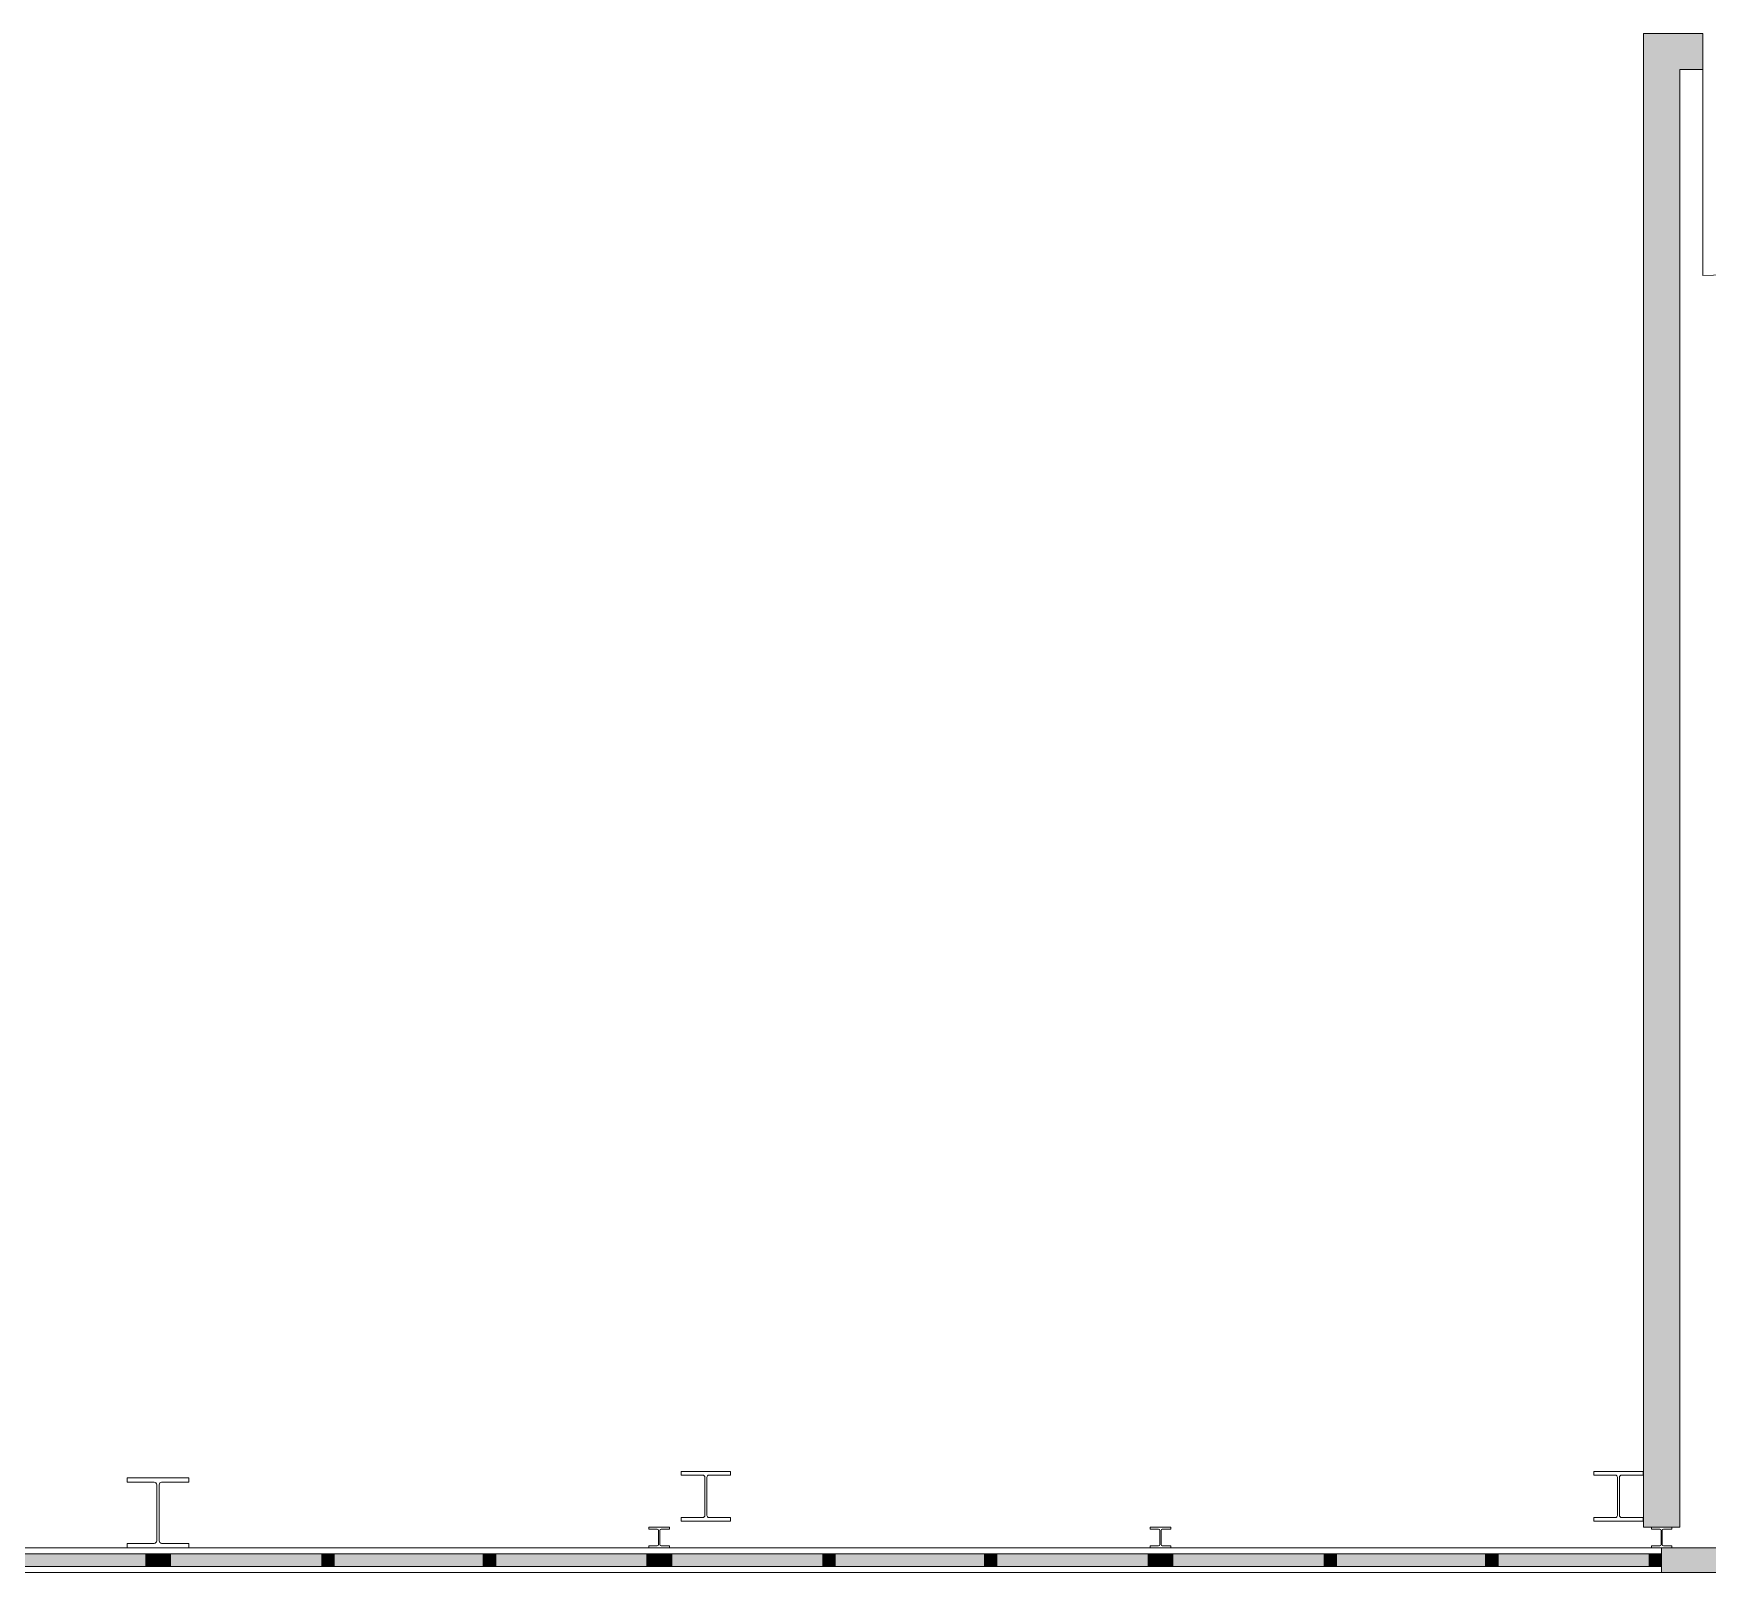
# Model space of a CAD drawing. Header units: inches. Extents: x 47334 to 154394, y 34687 to 85162.
# Drawn here: x 108720 to 116847, y 52652 to 60124 of the extents above; entities that cross this region are included whole.
import ezdxf

# ---------------------------------------------------------------- set-up
doc = ezdxf.new("R2010")
doc.units = ezdxf.units.IN
doc.header["$LTSCALE"] = 300
doc.header["$MEASUREMENT"] = 0
doc.linetypes.add('Wipeout_Contour', pattern=[1.01, 0.01, -1])
doc.layers.add('Grundebene', color=7, linetype='Continuous')

# ---------------------------------------------------------------- blocks, each defined once
blk = doc.blocks.new('Color_Area-2E4')
at = {"layer": 'Grundebene', "true_color": 0xffffff, "transparency": 33554687}
blk.add_hatch(color=7, dxfattribs=at).paths.add_polyline_path([(114191.1, 52681.7), (114191.1, 52741.7), (114251.1, 52741.7), (114251.1, 52681.7)], flags=0)
at = {"layer": 'Grundebene', "color": 18, "linetype": 'Wipeout_Contour', "lineweight": 13, "true_color": 0x000000}
for p, q in [((114191.1, 52681.7), (114191.1, 52741.7)), ((114191.1, 52741.7), (114251.1, 52741.7)), ((114251.1, 52681.7), (114191.1, 52681.7)), ((114251.1, 52741.7), (114251.1, 52681.7))]:
    blk.add_line(p, q, dxfattribs=at)
blk = doc.blocks.new('Color_Area-2EA')
at = {"layer": 'Grundebene', "true_color": 0xffffff, "transparency": 33554687}
blk.add_hatch(color=7, dxfattribs=at).paths.add_polyline_path([(116624.1, 52741.7), (116624.1, 52681.7), (116564.1, 52681.7), (116564.1, 52741.7)], flags=0)
at = {"layer": 'Grundebene', "color": 18, "linetype": 'Wipeout_Contour', "lineweight": 13, "true_color": 0x000000}
for p, q in [((116564.1, 52681.7), (116564.1, 52741.7)), ((116564.1, 52741.7), (116624.1, 52741.7)), ((116624.1, 52681.7), (116564.1, 52681.7)), ((116624.1, 52741.7), (116624.1, 52681.7))]:
    blk.add_line(p, q, dxfattribs=at)
blk = doc.blocks.new('Color_Area-2F0')
at = {"layer": 'Grundebene', "true_color": 0xffffff, "transparency": 33554687}
blk.add_hatch(color=7, dxfattribs=at).paths.add_polyline_path([(114985.4, 52681.7), (114251.1, 52681.7), (114251.1, 52741.7), (114985.4, 52741.7)], flags=0)
at = {"layer": 'Grundebene', "color": 18, "linetype": 'Wipeout_Contour', "lineweight": 13, "true_color": 0x000000}
for p, q in [((114251.1, 52681.7), (114251.1, 52741.7)), ((114251.1, 52741.7), (114985.4, 52741.7)), ((114985.4, 52681.7), (114251.1, 52681.7)), ((114985.4, 52741.7), (114985.4, 52681.7))]:
    blk.add_line(p, q, dxfattribs=at)
blk = doc.blocks.new('Color_Area-2F6')
at = {"layer": 'Grundebene', "true_color": 0xffffff, "transparency": 33554687}
blk.add_hatch(color=7, dxfattribs=at).paths.add_polyline_path([(115015.4, 52681.7), (114985.4, 52681.7), (114985.4, 52741.7), (115015.4, 52741.7)], flags=0)
at = {"layer": 'Grundebene', "color": 18, "linetype": 'Wipeout_Contour', "lineweight": 13, "true_color": 0x000000}
for p, q in [((114985.4, 52681.7), (114985.4, 52741.7)), ((114985.4, 52741.7), (115015.4, 52741.7)), ((115015.4, 52681.7), (114985.4, 52681.7)), ((115015.4, 52741.7), (115015.4, 52681.7))]:
    blk.add_line(p, q, dxfattribs=at)
blk = doc.blocks.new('Color_Area-2FC')
at = {"layer": 'Grundebene', "true_color": 0xffffff, "transparency": 33554687}
blk.add_hatch(color=7, dxfattribs=at).paths.add_polyline_path([(115769.7, 52681.7), (115045.4, 52681.7), (115045.4, 52741.7), (115769.7, 52741.7)], flags=0)
at = {"layer": 'Grundebene', "color": 18, "linetype": 'Wipeout_Contour', "lineweight": 13, "true_color": 0x000000}
for p, q in [((115045.4, 52681.7), (115045.4, 52741.7)), ((115045.4, 52741.7), (115769.7, 52741.7)), ((115769.7, 52681.7), (115045.4, 52681.7)), ((115769.7, 52741.7), (115769.7, 52681.7))]:
    blk.add_line(p, q, dxfattribs=at)
blk = doc.blocks.new('Color_Area-302')
at = {"layer": 'Grundebene', "true_color": 0xffffff, "transparency": 33554687}
blk.add_hatch(color=7, dxfattribs=at).paths.add_polyline_path([(115045.4, 52681.7), (115015.4, 52681.7), (115015.4, 52741.7), (115045.4, 52741.7)], flags=0)
at = {"layer": 'Grundebene', "color": 18, "linetype": 'Wipeout_Contour', "lineweight": 13, "true_color": 0x000000}
for p, q in [((115015.4, 52681.7), (115015.4, 52741.7)), ((115015.4, 52741.7), (115045.4, 52741.7)), ((115045.4, 52681.7), (115015.4, 52681.7)), ((115045.4, 52741.7), (115045.4, 52681.7))]:
    blk.add_line(p, q, dxfattribs=at)
blk = doc.blocks.new('Color_Area-308')
at = {"layer": 'Grundebene', "true_color": 0xffffff, "transparency": 33554687}
blk.add_hatch(color=7, dxfattribs=at).paths.add_polyline_path([(115799.7, 52681.7), (115769.7, 52681.7), (115769.7, 52741.7), (115799.7, 52741.7)], flags=0)
at = {"layer": 'Grundebene', "color": 18, "linetype": 'Wipeout_Contour', "lineweight": 13, "true_color": 0x000000}
for p, q in [((115769.7, 52681.7), (115769.7, 52741.7)), ((115769.7, 52741.7), (115799.7, 52741.7)), ((115799.7, 52681.7), (115769.7, 52681.7)), ((115799.7, 52741.7), (115799.7, 52681.7))]:
    blk.add_line(p, q, dxfattribs=at)
blk = doc.blocks.new('Color_Area-30E')
at = {"layer": 'Grundebene', "true_color": 0xffffff, "transparency": 33554687}
blk.add_hatch(color=7, dxfattribs=at).paths.add_polyline_path([(116564.1, 52681.7), (115829.7, 52681.7), (115829.7, 52741.7), (116564.1, 52741.7)], flags=0)
at = {"layer": 'Grundebene', "color": 18, "linetype": 'Wipeout_Contour', "lineweight": 13, "true_color": 0x000000}
for p, q in [((115829.7, 52681.7), (115829.7, 52741.7)), ((115829.7, 52741.7), (116564.1, 52741.7)), ((116564.1, 52681.7), (115829.7, 52681.7)), ((116564.1, 52741.7), (116564.1, 52681.7))]:
    blk.add_line(p, q, dxfattribs=at)
blk = doc.blocks.new('Color_Area-314')
at = {"layer": 'Grundebene', "true_color": 0xffffff, "transparency": 33554687}
blk.add_hatch(color=7, dxfattribs=at).paths.add_polyline_path([(115829.7, 52681.7), (115799.7, 52681.7), (115799.7, 52741.7), (115829.7, 52741.7)], flags=0)
at = {"layer": 'Grundebene', "color": 18, "linetype": 'Wipeout_Contour', "lineweight": 13, "true_color": 0x000000}
for p, q in [((115799.7, 52681.7), (115799.7, 52741.7)), ((115799.7, 52741.7), (115829.7, 52741.7)), ((115829.7, 52681.7), (115799.7, 52681.7)), ((115829.7, 52741.7), (115829.7, 52681.7))]:
    blk.add_line(p, q, dxfattribs=at)
blk = doc.blocks.new('Color_Area-33A')
at = {"layer": 'Grundebene', "true_color": 0xffffff, "transparency": 33554687}
blk.add_hatch(color=7, dxfattribs=at).paths.add_polyline_path([(111758.1, 52681.7), (111758.1, 52741.7), (111818.1, 52741.7), (111818.1, 52681.7)], flags=0)
at = {"layer": 'Grundebene', "color": 18, "linetype": 'Wipeout_Contour', "lineweight": 13, "true_color": 0x000000}
for p, q in [((111758.1, 52681.7), (111758.1, 52741.7)), ((111758.1, 52741.7), (111818.1, 52741.7)), ((111818.1, 52681.7), (111758.1, 52681.7)), ((111818.1, 52741.7), (111818.1, 52681.7))]:
    blk.add_line(p, q, dxfattribs=at)
blk = doc.blocks.new('Color_Area-340')
at = {"layer": 'Grundebene', "true_color": 0xffffff, "transparency": 33554687}
blk.add_hatch(color=7, dxfattribs=at).paths.add_polyline_path([(114191.1, 52741.7), (114191.1, 52681.7), (114131.1, 52681.7), (114131.1, 52741.7)], flags=0)
at = {"layer": 'Grundebene', "color": 18, "linetype": 'Wipeout_Contour', "lineweight": 13, "true_color": 0x000000}
for p, q in [((114131.1, 52681.7), (114131.1, 52741.7)), ((114131.1, 52741.7), (114191.1, 52741.7)), ((114191.1, 52681.7), (114131.1, 52681.7)), ((114191.1, 52741.7), (114191.1, 52681.7))]:
    blk.add_line(p, q, dxfattribs=at)
blk = doc.blocks.new('Color_Area-346')
at = {"layer": 'Grundebene', "true_color": 0xffffff, "transparency": 33554687}
blk.add_hatch(color=7, dxfattribs=at).paths.add_polyline_path([(112552.4, 52681.7), (111818.1, 52681.7), (111818.1, 52741.7), (112552.4, 52741.7)], flags=0)
at = {"layer": 'Grundebene', "color": 18, "linetype": 'Wipeout_Contour', "lineweight": 13, "true_color": 0x000000}
for p, q in [((111818.1, 52681.7), (111818.1, 52741.7)), ((111818.1, 52741.7), (112552.4, 52741.7)), ((112552.4, 52681.7), (111818.1, 52681.7)), ((112552.4, 52741.7), (112552.4, 52681.7))]:
    blk.add_line(p, q, dxfattribs=at)
blk = doc.blocks.new('Color_Area-34C')
at = {"layer": 'Grundebene', "true_color": 0xffffff, "transparency": 33554687}
blk.add_hatch(color=7, dxfattribs=at).paths.add_polyline_path([(112582.4, 52681.7), (112552.4, 52681.7), (112552.4, 52741.7), (112582.4, 52741.7)], flags=0)
at = {"layer": 'Grundebene', "color": 18, "linetype": 'Wipeout_Contour', "lineweight": 13, "true_color": 0x000000}
for p, q in [((112552.4, 52681.7), (112552.4, 52741.7)), ((112552.4, 52741.7), (112582.4, 52741.7)), ((112582.4, 52681.7), (112552.4, 52681.7)), ((112582.4, 52741.7), (112582.4, 52681.7))]:
    blk.add_line(p, q, dxfattribs=at)
blk = doc.blocks.new('Color_Area-352')
at = {"layer": 'Grundebene', "true_color": 0xffffff, "transparency": 33554687}
blk.add_hatch(color=7, dxfattribs=at).paths.add_polyline_path([(113336.7, 52681.7), (112612.4, 52681.7), (112612.4, 52741.7), (113336.7, 52741.7)], flags=0)
at = {"layer": 'Grundebene', "color": 18, "linetype": 'Wipeout_Contour', "lineweight": 13, "true_color": 0x000000}
for p, q in [((112612.4, 52681.7), (112612.4, 52741.7)), ((112612.4, 52741.7), (113336.7, 52741.7)), ((113336.7, 52681.7), (112612.4, 52681.7)), ((113336.7, 52741.7), (113336.7, 52681.7))]:
    blk.add_line(p, q, dxfattribs=at)
blk = doc.blocks.new('Color_Area-358')
at = {"layer": 'Grundebene', "true_color": 0xffffff, "transparency": 33554687}
blk.add_hatch(color=7, dxfattribs=at).paths.add_polyline_path([(112612.4, 52681.7), (112582.4, 52681.7), (112582.4, 52741.7), (112612.4, 52741.7)], flags=0)
at = {"layer": 'Grundebene', "color": 18, "linetype": 'Wipeout_Contour', "lineweight": 13, "true_color": 0x000000}
for p, q in [((112582.4, 52681.7), (112582.4, 52741.7)), ((112582.4, 52741.7), (112612.4, 52741.7)), ((112612.4, 52681.7), (112582.4, 52681.7)), ((112612.4, 52741.7), (112612.4, 52681.7))]:
    blk.add_line(p, q, dxfattribs=at)
blk = doc.blocks.new('Color_Area-35E')
at = {"layer": 'Grundebene', "true_color": 0xffffff, "transparency": 33554687}
blk.add_hatch(color=7, dxfattribs=at).paths.add_polyline_path([(113366.7, 52681.7), (113336.7, 52681.7), (113336.7, 52741.7), (113366.7, 52741.7)], flags=0)
at = {"layer": 'Grundebene', "color": 18, "linetype": 'Wipeout_Contour', "lineweight": 13, "true_color": 0x000000}
for p, q in [((113336.7, 52681.7), (113336.7, 52741.7)), ((113336.7, 52741.7), (113366.7, 52741.7)), ((113366.7, 52681.7), (113336.7, 52681.7)), ((113366.7, 52741.7), (113366.7, 52681.7))]:
    blk.add_line(p, q, dxfattribs=at)
blk = doc.blocks.new('Color_Area-364')
at = {"layer": 'Grundebene', "true_color": 0xffffff, "transparency": 33554687}
blk.add_hatch(color=7, dxfattribs=at).paths.add_polyline_path([(114131.1, 52681.7), (113396.7, 52681.7), (113396.7, 52741.7), (114131.1, 52741.7)], flags=0)
at = {"layer": 'Grundebene', "color": 18, "linetype": 'Wipeout_Contour', "lineweight": 13, "true_color": 0x000000}
for p, q in [((113396.7, 52681.7), (113396.7, 52741.7)), ((113396.7, 52741.7), (114131.1, 52741.7)), ((114131.1, 52681.7), (113396.7, 52681.7)), ((114131.1, 52741.7), (114131.1, 52681.7))]:
    blk.add_line(p, q, dxfattribs=at)
blk = doc.blocks.new('Color_Area-36A')
at = {"layer": 'Grundebene', "true_color": 0xffffff, "transparency": 33554687}
blk.add_hatch(color=7, dxfattribs=at).paths.add_polyline_path([(113396.7, 52681.7), (113366.7, 52681.7), (113366.7, 52741.7), (113396.7, 52741.7)], flags=0)
at = {"layer": 'Grundebene', "color": 18, "linetype": 'Wipeout_Contour', "lineweight": 13, "true_color": 0x000000}
for p, q in [((113366.7, 52681.7), (113366.7, 52741.7)), ((113366.7, 52741.7), (113396.7, 52741.7)), ((113396.7, 52681.7), (113366.7, 52681.7)), ((113396.7, 52741.7), (113396.7, 52681.7))]:
    blk.add_line(p, q, dxfattribs=at)
blk = doc.blocks.new('Color_Area-390')
at = {"layer": 'Grundebene', "true_color": 0xffffff, "transparency": 33554687}
blk.add_hatch(color=7, dxfattribs=at).paths.add_polyline_path([(109325.1, 52681.7), (109325.1, 52741.7), (109385.1, 52741.7), (109385.1, 52681.7)], flags=0)
at = {"layer": 'Grundebene', "color": 18, "linetype": 'Wipeout_Contour', "lineweight": 13, "true_color": 0x000000}
for p, q in [((109325.1, 52681.7), (109325.1, 52741.7)), ((109325.1, 52741.7), (109385.1, 52741.7)), ((109385.1, 52681.7), (109325.1, 52681.7)), ((109385.1, 52741.7), (109385.1, 52681.7))]:
    blk.add_line(p, q, dxfattribs=at)
blk = doc.blocks.new('Color_Area-396')
at = {"layer": 'Grundebene', "true_color": 0xffffff, "transparency": 33554687}
blk.add_hatch(color=7, dxfattribs=at).paths.add_polyline_path([(111758.1, 52741.7), (111758.1, 52681.7), (111698.1, 52681.7), (111698.1, 52741.7)], flags=0)
at = {"layer": 'Grundebene', "color": 18, "linetype": 'Wipeout_Contour', "lineweight": 13, "true_color": 0x000000}
for p, q in [((111698.1, 52681.7), (111698.1, 52741.7)), ((111698.1, 52741.7), (111758.1, 52741.7)), ((111758.1, 52681.7), (111698.1, 52681.7)), ((111758.1, 52741.7), (111758.1, 52681.7))]:
    blk.add_line(p, q, dxfattribs=at)
blk = doc.blocks.new('Color_Area-39C')
at = {"layer": 'Grundebene', "true_color": 0xffffff, "transparency": 33554687}
blk.add_hatch(color=7, dxfattribs=at).paths.add_polyline_path([(110119.4, 52681.7), (109385.1, 52681.7), (109385.1, 52741.7), (110119.4, 52741.7)], flags=0)
at = {"layer": 'Grundebene', "color": 18, "linetype": 'Wipeout_Contour', "lineweight": 13, "true_color": 0x000000}
for p, q in [((109385.1, 52681.7), (109385.1, 52741.7)), ((109385.1, 52741.7), (110119.4, 52741.7)), ((110119.4, 52681.7), (109385.1, 52681.7)), ((110119.4, 52741.7), (110119.4, 52681.7))]:
    blk.add_line(p, q, dxfattribs=at)
blk = doc.blocks.new('Color_Area-3A2')
at = {"layer": 'Grundebene', "true_color": 0xffffff, "transparency": 33554687}
blk.add_hatch(color=7, dxfattribs=at).paths.add_polyline_path([(110149.4, 52681.7), (110119.4, 52681.7), (110119.4, 52741.7), (110149.4, 52741.7)], flags=0)
at = {"layer": 'Grundebene', "color": 18, "linetype": 'Wipeout_Contour', "lineweight": 13, "true_color": 0x000000}
for p, q in [((110119.4, 52681.7), (110119.4, 52741.7)), ((110119.4, 52741.7), (110149.4, 52741.7)), ((110149.4, 52681.7), (110119.4, 52681.7)), ((110149.4, 52741.7), (110149.4, 52681.7))]:
    blk.add_line(p, q, dxfattribs=at)
blk = doc.blocks.new('Color_Area-3A8')
at = {"layer": 'Grundebene', "true_color": 0xffffff, "transparency": 33554687}
blk.add_hatch(color=7, dxfattribs=at).paths.add_polyline_path([(110903.7, 52681.7), (110179.4, 52681.7), (110179.4, 52741.7), (110903.7, 52741.7)], flags=0)
at = {"layer": 'Grundebene', "color": 18, "linetype": 'Wipeout_Contour', "lineweight": 13, "true_color": 0x000000}
for p, q in [((110179.4, 52681.7), (110179.4, 52741.7)), ((110179.4, 52741.7), (110903.7, 52741.7)), ((110903.7, 52681.7), (110179.4, 52681.7)), ((110903.7, 52741.7), (110903.7, 52681.7))]:
    blk.add_line(p, q, dxfattribs=at)
blk = doc.blocks.new('Color_Area-3AE')
at = {"layer": 'Grundebene', "true_color": 0xffffff, "transparency": 33554687}
blk.add_hatch(color=7, dxfattribs=at).paths.add_polyline_path([(110179.4, 52681.7), (110149.4, 52681.7), (110149.4, 52741.7), (110179.4, 52741.7)], flags=0)
at = {"layer": 'Grundebene', "color": 18, "linetype": 'Wipeout_Contour', "lineweight": 13, "true_color": 0x000000}
for p, q in [((110149.4, 52681.7), (110149.4, 52741.7)), ((110149.4, 52741.7), (110179.4, 52741.7)), ((110179.4, 52681.7), (110149.4, 52681.7)), ((110179.4, 52741.7), (110179.4, 52681.7))]:
    blk.add_line(p, q, dxfattribs=at)
blk = doc.blocks.new('Color_Area-3B4')
at = {"layer": 'Grundebene', "true_color": 0xffffff, "transparency": 33554687}
blk.add_hatch(color=7, dxfattribs=at).paths.add_polyline_path([(110933.7, 52681.7), (110903.7, 52681.7), (110903.7, 52741.7), (110933.7, 52741.7)], flags=0)
at = {"layer": 'Grundebene', "color": 18, "linetype": 'Wipeout_Contour', "lineweight": 13, "true_color": 0x000000}
for p, q in [((110903.7, 52681.7), (110903.7, 52741.7)), ((110903.7, 52741.7), (110933.7, 52741.7)), ((110933.7, 52681.7), (110903.7, 52681.7)), ((110933.7, 52741.7), (110933.7, 52681.7))]:
    blk.add_line(p, q, dxfattribs=at)
blk = doc.blocks.new('Color_Area-3BA')
at = {"layer": 'Grundebene', "true_color": 0xffffff, "transparency": 33554687}
blk.add_hatch(color=7, dxfattribs=at).paths.add_polyline_path([(111698.1, 52681.7), (110963.7, 52681.7), (110963.7, 52741.7), (111698.1, 52741.7)], flags=0)
at = {"layer": 'Grundebene', "color": 18, "linetype": 'Wipeout_Contour', "lineweight": 13, "true_color": 0x000000}
for p, q in [((110963.7, 52681.7), (110963.7, 52741.7)), ((110963.7, 52741.7), (111698.1, 52741.7)), ((111698.1, 52681.7), (110963.7, 52681.7)), ((111698.1, 52741.7), (111698.1, 52681.7))]:
    blk.add_line(p, q, dxfattribs=at)
blk = doc.blocks.new('Color_Area-3C0')
at = {"layer": 'Grundebene', "true_color": 0xffffff, "transparency": 33554687}
blk.add_hatch(color=7, dxfattribs=at).paths.add_polyline_path([(110963.7, 52681.7), (110933.7, 52681.7), (110933.7, 52741.7), (110963.7, 52741.7)], flags=0)
at = {"layer": 'Grundebene', "color": 18, "linetype": 'Wipeout_Contour', "lineweight": 13, "true_color": 0x000000}
for p, q in [((110933.7, 52681.7), (110933.7, 52741.7)), ((110933.7, 52741.7), (110963.7, 52741.7)), ((110963.7, 52681.7), (110933.7, 52681.7)), ((110963.7, 52741.7), (110963.7, 52681.7))]:
    blk.add_line(p, q, dxfattribs=at)
blk = doc.blocks.new('Color_Area-3EC')
at = {"layer": 'Grundebene', "true_color": 0xffffff, "transparency": 33554687}
blk.add_hatch(color=7, dxfattribs=at).paths.add_polyline_path([(109325.1, 52741.7), (109325.1, 52681.7), (109265.1, 52681.7), (109265.1, 52741.7)], flags=0)
at = {"layer": 'Grundebene', "color": 18, "linetype": 'Wipeout_Contour', "lineweight": 13, "true_color": 0x000000}
for p, q in [((109265.1, 52681.7), (109265.1, 52741.7)), ((109265.1, 52741.7), (109325.1, 52741.7)), ((109325.1, 52681.7), (109265.1, 52681.7)), ((109325.1, 52741.7), (109325.1, 52681.7))]:
    blk.add_line(p, q, dxfattribs=at)
blk = doc.blocks.new('Color_Area-410')
at = {"layer": 'Grundebene', "true_color": 0xffffff, "transparency": 33554687}
blk.add_hatch(color=7, dxfattribs=at).paths.add_polyline_path([(109265.1, 52681.7), (108530.7, 52681.7), (108530.7, 52741.7), (109265.1, 52741.7)], flags=0)
at = {"layer": 'Grundebene', "color": 18, "linetype": 'Wipeout_Contour', "lineweight": 13, "true_color": 0x000000}
for p, q in [((108530.7, 52681.7), (108530.7, 52741.7)), ((108530.7, 52741.7), (109265.1, 52741.7)), ((109265.1, 52681.7), (108530.7, 52681.7)), ((109265.1, 52741.7), (109265.1, 52681.7))]:
    blk.add_line(p, q, dxfattribs=at)

msp = doc.modelspace()

# ---------------------------------------------------------------- hatches: boundary and pattern name
at = {"layer": 'Grundebene', "true_color": 0x000000, "transparency": 33554687}
for points in [[(116711.6, 59949.2), (116536.6, 60124.2), (116824.1, 60124.2), (116824.1, 59949.2)], [(116536.6, 52871.7), (116536.6, 60124.2), (116711.6, 59949.2), (116711.6, 52871.7)], [(116624.1, 52771.7), (121493.1, 52771.7), (121493.1, 52651.7), (116624.1, 52651.7)]]:
    msp.add_hatch(color=18, dxfattribs=at).paths.add_polyline_path(points, flags=0)

# ---------------------------------------------------------------- linework, layer by layer
at = {"layer": 'Grundebene', "color": 18, "linetype": 'Continuous', "lineweight": 13, "true_color": 0x000000}
for p, q in [((116824.1, 60124.2), (116536.6, 60124.2)), ((116536.6, 60124.2), (116536.6, 52871.7)), ((116824.1, 59999.2), (116824.1, 60124.2)), ((116824.1, 59949.2), (116824.1, 59999.2)), ((116824.1, 59949.2), (116824.1, 59999.2)), ((116711.6, 59949.2), (116824.1, 59949.2)), ((116711.6, 52871.7), (116711.6, 59949.2)), ((116824.1, 59949.2), (116824.1, 58949.2)), ((109174.1, 53111.7), (109174.1, 53090.2)), ((109474.1, 53111.7), (109174.1, 53111.7)), ((109174.1, 53090.2), (109306.1, 53090.2)), ((109318.1, 53078.2), (109318.1, 52805.2)), ((109330.1, 52805.2), (109330.1, 53078.2)), ((109342.1, 53090.2), (109474.1, 53090.2)), ((109474.1, 53090.2), (109474.1, 53111.7)), ((111864.1, 53141.7), (111864.1, 53124.7)), ((112104.1, 53141.7), (111864.1, 53141.7)), ((111864.1, 53124.7), (111969.1, 53124.7)), ((111979.1, 53114.7), (111979.1, 52928.7)), ((111989.1, 52928.7), (111989.1, 53114.7)), ((111999.1, 53124.7), (112104.1, 53124.7)), ((112104.1, 53124.7), (112104.1, 53141.7)), ((116294.1, 53141.7), (116294.1, 53124.7)), ((116534.1, 53141.7), (116294.1, 53141.7)), ((116294.1, 53124.7), (116399.1, 53124.7)), ((116409.1, 53114.7), (116409.1, 52928.7)), ((116419.1, 52928.7), (116419.1, 53114.7)), ((116429.1, 53124.7), (116534.1, 53124.7)), ((116534.1, 53124.7), (116534.1, 53141.7)), ((111969.1, 52918.7), (111864.1, 52918.7)), ((111864.1, 52918.7), (111864.1, 52901.7)), ((112104.1, 52918.7), (111999.1, 52918.7)), ((112104.1, 52901.7), (112104.1, 52918.7)), ((116399.1, 52918.7), (116294.1, 52918.7)), ((116294.1, 52918.7), (116294.1, 52901.7)), ((116534.1, 52918.7), (116429.1, 52918.7)), ((116534.1, 52901.7), (116534.1, 52918.7)), ((111707.4, 52871.7), (111707.4, 52861.7)), ((111807.4, 52871.7), (111707.4, 52871.7)), ((111707.4, 52861.7), (111748.4, 52861.7)), ((111754.4, 52855.7), (111754.4, 52787.7)), ((111760.4, 52787.7), (111760.4, 52855.7)), ((111766.4, 52861.7), (111807.4, 52861.7)), ((111807.4, 52861.7), (111807.4, 52871.7)), ((111864.1, 52901.7), (112104.1, 52901.7)), ((114140.7, 52871.7), (114140.7, 52861.7)), ((114240.7, 52871.7), (114140.7, 52871.7)), ((114140.7, 52861.7), (114181.7, 52861.7)), ((114187.7, 52855.7), (114187.7, 52787.7)), ((114193.7, 52787.7), (114193.7, 52855.7)), ((114199.7, 52861.7), (114240.7, 52861.7)), ((114240.7, 52861.7), (114240.7, 52871.7)), ((116294.1, 52901.7), (116534.1, 52901.7)), ((116536.6, 52871.7), (116711.6, 52871.7)), ((116574.1, 52871.7), (116574.1, 52861.7)), ((116674.1, 52871.7), (116574.1, 52871.7)), ((116574.1, 52861.7), (116615.1, 52861.7)), ((116621.1, 52855.7), (116621.1, 52787.7)), ((116627.1, 52787.7), (116627.1, 52855.7)), ((116633.1, 52861.7), (116674.1, 52861.7)), ((116674.1, 52861.7), (116674.1, 52871.7)), ((106892.1, 52771.7), (109325.1, 52771.7)), ((109306.1, 52793.2), (109174.1, 52793.2)), ((109174.1, 52793.2), (109174.1, 52771.7)), ((109174.1, 52771.7), (109474.1, 52771.7)), ((109325.1, 52771.7), (111758.1, 52771.7)), ((109474.1, 52793.2), (109342.1, 52793.2)), ((109474.1, 52771.7), (109474.1, 52793.2)), ((111748.4, 52781.7), (111707.4, 52781.7)), ((111707.4, 52781.7), (111707.4, 52771.7)), ((111707.4, 52771.7), (111807.4, 52771.7)), ((111758.1, 52771.7), (114191.1, 52771.7)), ((111807.4, 52781.7), (111766.4, 52781.7)), ((111807.4, 52771.7), (111807.4, 52781.7)), ((114181.7, 52781.7), (114140.7, 52781.7)), ((114140.7, 52781.7), (114140.7, 52771.7)), ((114140.7, 52771.7), (114240.7, 52771.7)), ((114191.1, 52771.7), (116624.1, 52771.7)), ((114240.7, 52781.7), (114199.7, 52781.7)), ((114240.7, 52771.7), (114240.7, 52781.7)), ((116615.1, 52781.7), (116574.1, 52781.7)), ((116574.1, 52781.7), (116574.1, 52771.7)), ((116574.1, 52771.7), (116674.1, 52771.7)), ((116624.1, 52741.7), (116624.1, 52771.7)), ((121493.1, 52771.7), (116624.1, 52771.7)), ((116674.1, 52781.7), (116633.1, 52781.7)), ((116674.1, 52771.7), (116674.1, 52781.7)), ((108530.7, 52741.7), (109265.1, 52741.7)), ((109265.1, 52681.7), (108530.7, 52681.7)), ((109265.1, 52681.7), (109265.1, 52741.7)), ((109265.1, 52741.7), (109325.1, 52741.7)), ((109325.1, 52681.7), (109265.1, 52681.7)), ((109325.1, 52741.7), (109385.1, 52741.7)), ((109325.1, 52681.7), (109325.1, 52741.7)), ((109325.1, 52681.7), (109325.1, 52741.7)), ((109385.1, 52681.7), (109325.1, 52681.7)), ((109385.1, 52741.7), (109385.1, 52681.7)), ((109385.1, 52741.7), (110119.4, 52741.7)), ((110119.4, 52681.7), (109385.1, 52681.7)), ((110119.4, 52681.7), (110119.4, 52741.7)), ((110119.4, 52741.7), (110149.4, 52741.7)), ((110149.4, 52681.7), (110119.4, 52681.7)), ((110149.4, 52741.7), (110149.4, 52681.7)), ((110149.4, 52681.7), (110149.4, 52741.7)), ((110149.4, 52741.7), (110179.4, 52741.7)), ((110179.4, 52681.7), (110149.4, 52681.7)), ((110179.4, 52741.7), (110903.7, 52741.7)), ((110179.4, 52741.7), (110179.4, 52681.7)), ((110903.7, 52681.7), (110179.4, 52681.7)), ((110903.7, 52681.7), (110903.7, 52741.7)), ((110903.7, 52741.7), (110933.7, 52741.7)), ((110933.7, 52681.7), (110903.7, 52681.7)), ((110933.7, 52741.7), (110933.7, 52681.7)), ((110933.7, 52681.7), (110933.7, 52741.7)), ((110933.7, 52741.7), (110963.7, 52741.7)), ((110963.7, 52681.7), (110933.7, 52681.7)), ((110963.7, 52741.7), (111698.1, 52741.7)), ((110963.7, 52741.7), (110963.7, 52681.7)), ((111698.1, 52681.7), (110963.7, 52681.7)), ((111698.1, 52681.7), (111698.1, 52741.7)), ((111698.1, 52741.7), (111758.1, 52741.7)), ((111758.1, 52681.7), (111698.1, 52681.7)), ((111758.1, 52741.7), (111818.1, 52741.7)), ((111758.1, 52681.7), (111758.1, 52741.7)), ((111758.1, 52681.7), (111758.1, 52741.7)), ((111818.1, 52681.7), (111758.1, 52681.7)), ((111818.1, 52741.7), (111818.1, 52681.7)), ((111818.1, 52741.7), (112552.4, 52741.7)), ((112552.4, 52681.7), (111818.1, 52681.7)), ((112552.4, 52681.7), (112552.4, 52741.7)), ((112552.4, 52741.7), (112582.4, 52741.7)), ((112582.4, 52681.7), (112552.4, 52681.7)), ((112582.4, 52741.7), (112582.4, 52681.7)), ((112582.4, 52681.7), (112582.4, 52741.7)), ((112582.4, 52741.7), (112612.4, 52741.7)), ((112612.4, 52681.7), (112582.4, 52681.7)), ((112612.4, 52741.7), (113336.7, 52741.7)), ((112612.4, 52741.7), (112612.4, 52681.7)), ((113336.7, 52681.7), (112612.4, 52681.7)), ((113336.7, 52681.7), (113336.7, 52741.7)), ((113336.7, 52741.7), (113366.7, 52741.7)), ((113366.7, 52681.7), (113336.7, 52681.7)), ((113366.7, 52741.7), (113366.7, 52681.7)), ((113366.7, 52681.7), (113366.7, 52741.7)), ((113366.7, 52741.7), (113396.7, 52741.7)), ((113396.7, 52681.7), (113366.7, 52681.7)), ((113396.7, 52741.7), (114131.1, 52741.7)), ((113396.7, 52741.7), (113396.7, 52681.7)), ((114131.1, 52681.7), (113396.7, 52681.7)), ((114131.1, 52681.7), (114131.1, 52741.7)), ((114131.1, 52741.7), (114191.1, 52741.7)), ((114191.1, 52681.7), (114131.1, 52681.7)), ((114191.1, 52741.7), (114251.1, 52741.7)), ((114191.1, 52681.7), (114191.1, 52741.7)), ((114191.1, 52681.7), (114191.1, 52741.7)), ((114251.1, 52681.7), (114191.1, 52681.7)), ((114251.1, 52741.7), (114251.1, 52681.7)), ((114251.1, 52741.7), (114985.4, 52741.7)), ((114985.4, 52681.7), (114251.1, 52681.7)), ((114985.4, 52681.7), (114985.4, 52741.7)), ((114985.4, 52741.7), (115015.4, 52741.7)), ((115015.4, 52681.7), (114985.4, 52681.7)), ((115015.4, 52741.7), (115015.4, 52681.7)), ((115015.4, 52681.7), (115015.4, 52741.7)), ((115015.4, 52741.7), (115045.4, 52741.7)), ((115045.4, 52681.7), (115015.4, 52681.7)), ((115045.4, 52741.7), (115769.7, 52741.7)), ((115045.4, 52741.7), (115045.4, 52681.7)), ((115769.7, 52681.7), (115045.4, 52681.7)), ((115769.7, 52681.7), (115769.7, 52741.7)), ((115769.7, 52741.7), (115799.7, 52741.7)), ((115799.7, 52681.7), (115769.7, 52681.7)), ((115799.7, 52741.7), (115799.7, 52681.7)), ((115799.7, 52681.7), (115799.7, 52741.7)), ((115799.7, 52741.7), (115829.7, 52741.7)), ((115829.7, 52681.7), (115799.7, 52681.7)), ((115829.7, 52741.7), (116564.1, 52741.7)), ((115829.7, 52741.7), (115829.7, 52681.7)), ((116564.1, 52681.7), (115829.7, 52681.7)), ((116564.1, 52681.7), (116564.1, 52741.7)), ((116564.1, 52741.7), (116624.1, 52741.7)), ((116624.1, 52681.7), (116564.1, 52681.7)), ((116624.1, 52681.7), (116624.1, 52741.7)), ((116624.1, 52681.7), (116624.1, 52741.7)), ((116624.1, 52651.7), (116624.1, 52681.7)), ((106892.1, 52651.7), (109325.1, 52651.7)), ((109325.1, 52651.7), (111758.1, 52651.7)), ((111758.1, 52651.7), (114191.1, 52651.7)), ((114191.1, 52651.7), (116624.1, 52651.7)), ((116624.1, 52651.7), (121493.1, 52651.7))]:
    msp.add_line(p, q, dxfattribs=at)
at = {"layer": 'Grundebene', "color": 18, "linetype": 'Wipeout_Contour', "lineweight": 13, "true_color": 0x000000}
for points in [[(108530.7, 52681.7), (108530.7, 52741.7), (109265.1, 52741.7), (109265.1, 52681.7), (108530.7, 52681.7)], [(109325.1, 52681.7), (109265.1, 52681.7), (109265.1, 52741.7), (109325.1, 52741.7), (109325.1, 52681.7)], [(109325.1, 52741.7), (109385.1, 52741.7), (109385.1, 52681.7), (109325.1, 52681.7), (109325.1, 52741.7)], [(109385.1, 52681.7), (109385.1, 52741.7), (110119.4, 52741.7), (110119.4, 52681.7), (109385.1, 52681.7)], [(110119.4, 52681.7), (110119.4, 52741.7), (110149.4, 52741.7), (110149.4, 52681.7), (110119.4, 52681.7)], [(110149.4, 52681.7), (110149.4, 52741.7), (110179.4, 52741.7), (110179.4, 52681.7), (110149.4, 52681.7)], [(110179.4, 52681.7), (110179.4, 52741.7), (110903.7, 52741.7), (110903.7, 52681.7), (110179.4, 52681.7)], [(110903.7, 52681.7), (110903.7, 52741.7), (110933.7, 52741.7), (110933.7, 52681.7), (110903.7, 52681.7)], [(110933.7, 52681.7), (110933.7, 52741.7), (110963.7, 52741.7), (110963.7, 52681.7), (110933.7, 52681.7)], [(110963.7, 52681.7), (110963.7, 52741.7), (111698.1, 52741.7), (111698.1, 52681.7), (110963.7, 52681.7)], [(111758.1, 52681.7), (111698.1, 52681.7), (111698.1, 52741.7), (111758.1, 52741.7), (111758.1, 52681.7)], [(111758.1, 52741.7), (111818.1, 52741.7), (111818.1, 52681.7), (111758.1, 52681.7), (111758.1, 52741.7)], [(111818.1, 52681.7), (111818.1, 52741.7), (112552.4, 52741.7), (112552.4, 52681.7), (111818.1, 52681.7)], [(112552.4, 52681.7), (112552.4, 52741.7), (112582.4, 52741.7), (112582.4, 52681.7), (112552.4, 52681.7)], [(112582.4, 52681.7), (112582.4, 52741.7), (112612.4, 52741.7), (112612.4, 52681.7), (112582.4, 52681.7)], [(112612.4, 52681.7), (112612.4, 52741.7), (113336.7, 52741.7), (113336.7, 52681.7), (112612.4, 52681.7)], [(113336.7, 52681.7), (113336.7, 52741.7), (113366.7, 52741.7), (113366.7, 52681.7), (113336.7, 52681.7)], [(113366.7, 52681.7), (113366.7, 52741.7), (113396.7, 52741.7), (113396.7, 52681.7), (113366.7, 52681.7)], [(113396.7, 52681.7), (113396.7, 52741.7), (114131.1, 52741.7), (114131.1, 52681.7), (113396.7, 52681.7)], [(114191.1, 52681.7), (114131.1, 52681.7), (114131.1, 52741.7), (114191.1, 52741.7), (114191.1, 52681.7)], [(114191.1, 52741.7), (114251.1, 52741.7), (114251.1, 52681.7), (114191.1, 52681.7), (114191.1, 52741.7)], [(114251.1, 52681.7), (114251.1, 52741.7), (114985.4, 52741.7), (114985.4, 52681.7), (114251.1, 52681.7)], [(114985.4, 52681.7), (114985.4, 52741.7), (115015.4, 52741.7), (115015.4, 52681.7), (114985.4, 52681.7)], [(115015.4, 52681.7), (115015.4, 52741.7), (115045.4, 52741.7), (115045.4, 52681.7), (115015.4, 52681.7)], [(115045.4, 52681.7), (115045.4, 52741.7), (115769.7, 52741.7), (115769.7, 52681.7), (115045.4, 52681.7)], [(115769.7, 52681.7), (115769.7, 52741.7), (115799.7, 52741.7), (115799.7, 52681.7), (115769.7, 52681.7)], [(115799.7, 52681.7), (115799.7, 52741.7), (115829.7, 52741.7), (115829.7, 52681.7), (115799.7, 52681.7)], [(115829.7, 52681.7), (115829.7, 52741.7), (116564.1, 52741.7), (116564.1, 52681.7), (115829.7, 52681.7)], [(116624.1, 52681.7), (116564.1, 52681.7), (116564.1, 52741.7), (116624.1, 52741.7), (116624.1, 52681.7)]]:
    msp.add_lwpolyline(points, dxfattribs=at)
at = {"layer": 'Grundebene', "color": 18, "linetype": 'Continuous', "lineweight": 13, "true_color": 0x000000}
for centre, radius, start, end in [((116824.1, 59949.2), 1000, 270, 0), ((109306.1, 53078.2), 12, 360, 90), ((109342.1, 53078.2), 12, 90, 180), ((111969.1, 53114.7), 10, 360, 90), ((111999.1, 53114.7), 10, 90, 180), ((116399.1, 53114.7), 10, 360, 90), ((116429.1, 53114.7), 10, 90, 180), ((111969.1, 52928.7), 10, 270, 360), ((111999.1, 52928.7), 10, 180, 270), ((116399.1, 52928.7), 10, 270, 360), ((116429.1, 52928.7), 10, 180, 270), ((111748.4, 52855.7), 6, 0, 90), ((111766.4, 52855.7), 6, 90, 180), ((114181.7, 52855.7), 6, 0, 90), ((114199.7, 52855.7), 6, 90, 180), ((116615.1, 52855.7), 6, 0, 90), ((116633.1, 52855.7), 6, 90, 180), ((109306.1, 52805.2), 12, 270, 0), ((109342.1, 52805.2), 12, 180, 270), ((111748.4, 52787.7), 6, 270, 360), ((111766.4, 52787.7), 6, 180, 270), ((114181.7, 52787.7), 6, 270, 360), ((114199.7, 52787.7), 6, 180, 270), ((116615.1, 52787.7), 6, 270, 360), ((116633.1, 52787.7), 6, 180, 270)]:
    msp.add_arc(centre, radius, start, end, dxfattribs=at)

# ---------------------------------------------------------------- block references
at = {"layer": 'Grundebene'}
for name in ['Color_Area-410', 'Color_Area-3EC', 'Color_Area-390', 'Color_Area-39C', 'Color_Area-3A2', 'Color_Area-3AE', 'Color_Area-3A8', 'Color_Area-3B4', 'Color_Area-3C0', 'Color_Area-3BA', 'Color_Area-396', 'Color_Area-33A', 'Color_Area-346', 'Color_Area-34C', 'Color_Area-358', 'Color_Area-352', 'Color_Area-35E', 'Color_Area-36A', 'Color_Area-364', 'Color_Area-340', 'Color_Area-2E4', 'Color_Area-2F0', 'Color_Area-2F6', 'Color_Area-302', 'Color_Area-2FC', 'Color_Area-308', 'Color_Area-314', 'Color_Area-30E', 'Color_Area-2EA']:
    msp.add_blockref(name, (0, 0), dxfattribs=at)

doc.saveas('drawing.dxf')
